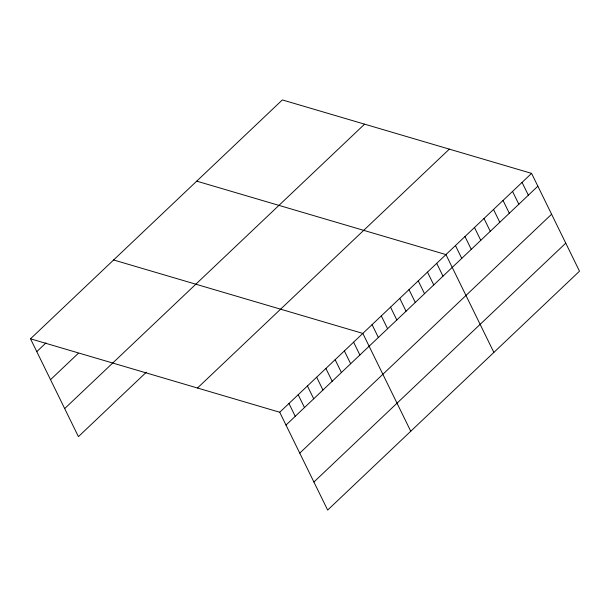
<?xml version="1.0" encoding="UTF-8"?>
<svg xmlns="http://www.w3.org/2000/svg" width="610" height="610" viewBox="0 0 610 610"><rect width="100%" height="100%" fill="white"/><g stroke="black" fill="none" stroke-linecap="round" stroke-linejoin="round"><path stroke-width="0.91" d="M30.5 338.802L282.346 99.926L531.577 173.37L579.5 271.198L327.654 510.074L279.723 412.246L30.5 338.802L78.423 436.63L146.362 372.191M36.783 351.627L46.017 342.873M50.523 379.679L78.232 353.404M64.683 408.578L364.597 124.158M197.48 388.013L449.334 149.13M279.723 412.246L531.577 173.37M286.006 425.071L537.86 186.195M299.754 453.123L551.6 214.247M313.906 482.022L565.76 243.146M196.717 181.147L445.948 254.583L493.871 352.412M113.612 259.974L362.836 333.418L410.759 431.247M522.061 182.39L528.344 195.215M512.545 191.418L518.828 204.243M503.029 200.438L509.312 213.271M493.52 209.466L499.803 222.292M484.004 218.487L490.287 231.32M474.488 227.515L480.771 240.34M464.972 236.535L471.255 249.368M455.457 245.563L461.747 258.388M436.714 263.345L442.997 276.17M427.48 272.106L433.763 284.931M418.239 280.867L424.529 293.692M409.005 289.62L415.288 302.446M399.771 298.381L406.054 311.207M390.537 307.143L396.82 319.968M381.303 315.896L387.586 328.729M372.069 324.657L378.352 337.483M353.602 342.179L359.885 355.005M344.368 350.933L350.651 363.758M335.134 359.694L341.417 372.519M325.9 368.455L332.183 381.281M316.666 377.209L322.949 390.034M307.432 385.97L313.715 398.795M298.191 394.731L304.481 407.556M288.957 403.484L295.24 416.317"/></g></svg>
